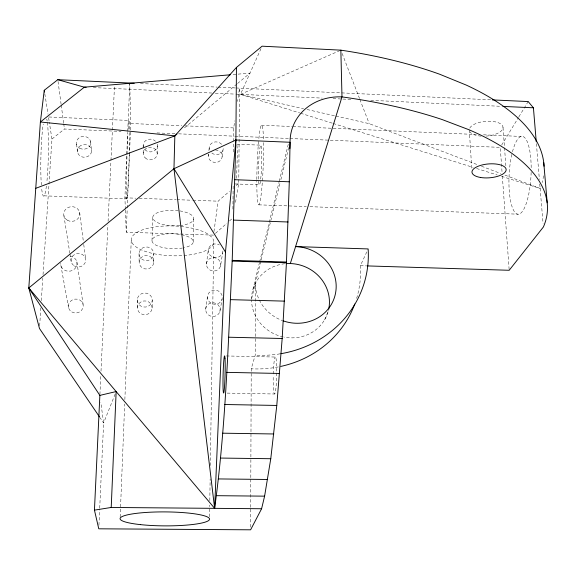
<?xml version="1.0" encoding="UTF-8"?>
<svg xmlns="http://www.w3.org/2000/svg" width="576" height="576" viewBox="0 0 576 576"><rect width="100%" height="100%" fill="white"/><g stroke="black" fill="none" stroke-linecap="round" stroke-linejoin="round"><path stroke-width="0.43" stroke-dasharray="2.88 2.16" d="M250.891 456.955L251.23 368.806L255.211 355.176L255.413 283.313A40.637 38.095 18.6 0 0 282.312 320.544M250.618 527.112L250.69 508.226M250.697 507.326L250.805 478.541M250.812 477.641L250.884 457.855M235.505 202.327L238.766 183.168L239.515 88.142L237.578 101.398M232.92 209.088L233.158 184.111M233.467 151.999L233.561 142.193M233.568 141.3L233.698 127.922L234.734 120.845M152.129 308.002A7.351 6.926 -2.5 0 0 141.307 301.738A7.351 6.926 -2.5 0 0 140.911 313.726A7.351 6.926 -2.5 0 0 152.129 308.002L152.251 300.254A7.481 7.034 -2.1 0 0 141.235 293.875A7.481 7.034 -2.1 0 0 140.832 306.065A7.481 7.034 -2.1 0 0 152.251 300.254M209.563 516.758L209.743 505.08M209.808 500.587L210.139 479.016M210.341 465.538L213.746 242.662M153.634 262.483A7.25 6.746 0 0 0 142.963 256.334A7.25 6.746 0 0 0 142.574 268.013A7.25 6.746 0 0 0 153.634 262.483L153.778 254.016A7.38 6.847 0.3 0 0 142.913 247.766A7.38 6.847 0.3 0 0 142.524 259.618A7.38 6.847 0.3 0 0 153.778 254.016M157.226 153.842L157.392 145.8M193.234 241.999L193.73 218.887M151.992 240.66L152.777 217.476M120.161 516.996L124.682 404.042M124.862 399.557L131.256 239.99M125.359 209.275L124.913 197.798L127.692 132.35M127.728 131.45L129.751 83.938L130.774 123.509L129.499 154.051M213.466 235.109L126.245 232.222L127.217 208.858M127.253 207.958L129.463 154.951M98.935 525.226L99.677 509.076M99.713 508.183L103.622 422.964L100.829 402.509M99.907 394.495L100.793 375.653M101.009 371.174L107.914 224.957M108.086 221.371L110.923 161.273M110.966 160.373L114.487 85.925M39.665 325.814L40.846 307.85M41.321 300.665L42.797 278.215M43.034 274.622L51.962 139.018L49.298 122.184M208.31 155.902L208.505 154.13M208.894 150.581L209.182 147.924M206.431 264.096L208.21 250.51M222.163 156.456L223.222 148.5A7.034 6.336 8.8 0 1 218.801 154.202A7.034 6.336 8.8 0 1 211.169 152.51M213.941 231.631L218.117 201.175L229.442 191.297M205.646 309.413L207.425 296.986M220.478 266.256A7.164 6.696 7.9 0 0 211.824 257.796A7.164 6.696 7.9 0 0 208.469 268.92A7.164 6.696 7.9 0 0 220.478 266.256L222.66 252.749M219.888 311.573A7.258 6.883 7.2 0 0 211.111 302.926A7.258 6.883 7.2 0 0 207.706 314.366A7.258 6.883 7.2 0 0 219.888 311.573L222.077 299.218A7.474 7.056 7.7 0 0 213.041 290.333A7.474 7.056 7.7 0 0 209.549 302.062A7.474 7.056 7.7 0 0 222.077 299.218M252.871 289.642L259.459 262.57M259.675 261.698L279.014 182.232M279.23 181.361L288.583 142.934M251.705 298.39L260.971 260.676M261.187 259.805L280.008 183.182M280.865 179.698L288.778 147.485M115.157 394.042L103.622 422.964L100.087 417.758M324.583 319.846L328.745 310.291M260.993 48.636L240.458 94.349L299.707 112.954M356.652 298.354A106.999 100.051 13 0 0 360.396 265.702L367.783 249.725M501.646 145.087L518.407 117.598M518.868 116.834L528.178 101.563M215.467 233.338L226.822 223.315M229.493 220.961L232.834 218.009M236.102 185.494L238.766 183.168M184.5 127.807L236.902 84.053M237.586 83.477L249.998 73.116L232.092 74.635M51.962 139.018L64.447 129.017L121.054 131.4M340.034 50.515L240.458 94.349L303.538 108.713M227.174 393.106L274.522 393.998M226.346 355.954L275.335 357.041A18.482 1.721 -88.7 0 1 276.718 372.175M360.396 265.702L366.667 265.896M124.913 197.798L135.67 198.187M139.248 198.317L175.997 199.649M176.89 199.678L192.125 200.232M193.025 200.261L218.117 201.175M44.114 195.84L126.979 198.835M258.761 204.84L306.331 206.554M309.917 206.683L518.148 214.178M235.066 183.938L259.229 184.853M156.996 132.919L174.967 133.675M178.567 133.826L234.274 136.174M235.174 136.21L289.087 138.485M289.987 138.521L500.249 147.377L502.078 172.498M236.678 144.173L260.964 145.181A19.937 1.519 -87.9 0 1 260.964 176.292A19.937 1.519 -87.9 0 1 258.43 173.664A19.937 1.519 -87.9 0 1 260.964 145.181M261.439 125.215L292.003 126.54M292.903 126.576L476.323 134.503M483.516 134.813L521.28 136.447M48.924 116.986L129.067 120.442M130.774 123.509L181.786 125.69M185.364 125.849L233.698 127.922M140.494 83.534L217.217 87.106M218.102 87.149L235.058 87.934M235.951 87.977L491.422 99.85M93.319 87.588L211.752 93.031M215.338 93.197L235.08 94.104M235.973 94.14L322.236 98.107M333.022 98.604L342.007 99.014M342.907 99.058L352.793 99.511M370.764 100.332L501.07 106.322M307.037 109.512L335.074 115.891M335.945 116.093L369.238 123.674L478.138 164.952M300.564 113.22L332.338 123.199M333.194 123.466L473.155 167.414M476.59 168.494L497.196 174.967M501.487 176.314L540.13 188.446L543.074 223.51M481.493 166.219L500.76 173.52M504.943 175.111L540.13 188.446A301.27 123.43 0.6 0 0 540.763 186.79M342.144 53.496L359.561 98.611M359.885 99.446L369.238 123.674M60.854 265.378L68.544 307.598M44.813 93.83L48.038 114.206M48.6 117.749L49.154 121.298M63.878 215.626L69.782 252.864M69.919 253.75L71.186 261.727M76.889 261.943L83.102 304.373M58.032 81.454L61.121 104.357M61.243 105.235L63.612 122.854M63.734 123.732L64.447 129.017M79.661 212.364L83.282 240.847M83.736 244.411L85.55 258.653M76.543 144.158L77.501 152.28M90.619 141.408L91.534 151.2A7.099 6.35 -1.2 0 1 80.604 156.283A7.099 6.35 -1.2 0 1 81.187 145.296A7.099 6.35 -1.2 0 1 91.534 151.2M536.4 143.647L539.381 179.489M539.755 183.967L540.13 188.446M503.028 127.548L504.461 146.902M504.526 147.78L505.894 166.255M502.337 176.083L509.191 270.281M469.303 130.025L471.802 169.452M125.388 210.154L126.245 232.222M137.29 299.844L137.441 307.613M139.032 253.555L139.147 262.044M143.186 145.224L143.215 153.281M183.931 255.506A41.292 14.926 1.7 0 0 205.826 250.531L209.88 248.162A41.292 14.926 1.7 0 0 211.392 236.83L207.893 234.072A41.292 14.926 1.7 0 0 154.67 226.958A41.292 14.926 1.7 0 0 133.798 245.059A41.292 14.926 1.7 0 0 183.082 255.571M512.474 151.733A38.952 10.951 -87 0 1 524.542 137.513A38.952 10.951 -87 0 1 531.187 168.883M531.137 172.368A38.952 10.951 -87 0 1 515.254 212.731A38.952 10.951 -87 0 1 512.258 152.597M258.876 138.593A39.888 3.046 -87.9 0 1 263.491 140.105M263.542 142.646A39.888 3.046 -87.9 0 1 260.402 199.807A39.888 3.046 -87.9 0 1 256.817 181.267M256.824 179.518A39.888 3.046 -87.9 0 1 258.71 140.263M182.47 248.018A20.635 7.459 1.7 0 1 151.992 240.761A20.635 7.459 1.7 0 1 182.16 234.842A20.635 7.459 1.7 0 1 184.284 247.666M469.786 128.074A16.913 7.38 -4.9 0 1 488.815 121.198A16.913 7.38 -4.9 0 1 502.978 128.081A16.913 7.38 -4.9 0 1 486.281 136.094M481.126 136.116A16.913 7.38 -4.9 0 1 469.966 131.89M278.258 366.934A106.999 100.051 13 0 1 251.23 368.806M280.03 353.844A110.909 103.147 13.2 0 1 255.211 355.176M273.276 373.975A18.482 1.721 -88.7 0 1 275.278 357.062M276.71 372.982A18.482 1.721 -88.7 0 1 274.666 393.955A18.482 1.721 -88.7 0 1 273.233 375.559M46.742 119.016A39.679 3.708 -88.6 0 1 47.138 121.032M47.347 122.443A39.679 3.708 -88.6 0 1 46.908 181.454M46.39 186.034A39.679 3.708 -88.6 0 1 41.652 188.33M41.371 185.098A39.679 3.708 -88.6 0 1 43.243 124.092M328.068 311.782A39.197 36.936 18.6 0 1 284.04 337.118M283.19 336.946A39.197 36.936 18.6 0 1 251.51 300.103M251.503 299.225A39.197 36.936 18.6 0 1 285.293 263.7M543.571 175.788A301.27 123.43 0.6 0 1 542.124 182.599M128.174 129.305A39.384 1.094 -88.3 0 1 129.571 130.219M129.571 132.552A39.384 1.094 -88.3 0 1 129.29 151.999M129.269 152.899A39.384 1.094 -88.3 0 1 126.59 197.676A39.384 1.094 -88.3 0 1 127.915 133.898M215.338 149.911A6.941 6.271 8.7 0 1 222.127 157.025A6.941 6.271 8.7 0 1 213.926 162.324A6.941 6.271 8.7 0 1 208.577 154.289M179.935 210.91A20.491 7.754 1.8 0 1 193.738 218.47A20.491 7.754 1.8 0 1 180.634 225.497M179.798 225.59A20.491 7.754 1.8 0 1 152.791 217.829A20.491 7.754 1.8 0 1 178.207 210.665M236.938 145.253A19.98 1.145 -88 0 1 236.138 178.913M209.39 149.58A7.034 6.336 8.8 0 1 213.602 142.25A7.034 6.336 8.8 0 1 222.322 145.289M157.205 144.144A7.114 6.386 3.7 0 1 152.798 151.531A7.114 6.386 3.7 0 1 144.014 148.457M143.366 146.887A7.114 6.386 3.7 0 1 146.93 139.853A7.114 6.386 3.7 0 1 155.462 141.214M70.027 256.162A8.201 7.553 -7.5 0 1 77.011 264.37A8.201 7.553 -7.5 0 1 68.184 271.231A8.201 7.553 -7.5 0 1 60.696 263.412M222.934 250.978A7.373 6.862 8.2 0 1 214.2 257.486A7.373 6.862 8.2 0 1 208.685 248.198A7.373 6.862 8.2 0 1 219.334 244.922M71.784 311.94A7.459 6.948 -9.9 0 0 83.261 306.18A7.459 6.948 -9.9 0 0 72.432 299.88A7.459 6.948 -9.9 0 0 71.784 311.94M74.39 265.968A7.351 6.775 -6.5 0 0 85.702 260.41A7.351 6.775 -6.5 0 0 75.017 254.225A7.351 6.775 -6.5 0 0 74.39 265.968M145.123 157.846A7.013 6.314 3.5 0 0 156.938 155.47A7.013 6.314 3.5 0 0 148.608 147.413A7.013 6.314 3.5 0 0 145.123 157.846M67.385 220.234A8.071 7.344 -4.6 0 0 79.834 214.265A8.071 7.344 -4.6 0 0 68.098 207.518A8.071 7.344 -4.6 0 0 67.385 220.234M79.69 148.205A7.2 6.422 -1 0 0 90.778 143.071A7.2 6.422 -1 0 0 80.287 137.095A7.2 6.422 -1 0 0 79.69 148.205"/><path stroke-width="0.86" d="M340.855 50.155L341.986 96.905A53.395 47.736 18.6 0 0 290.059 142.258L289.296 181.793L286.481 262.037L282.175 338.501L276.782 405.446L270.77 458.726L264.607 496.152L261.598 508.745L250.61 529.812L98.77 528.811L94.442 510.134L111.211 507.463L214.632 508.342C225.864 426.434 228.139 343.591 232.186 261.101L235.886 139.997L236.448 67.435L262.094 46.188L340.855 50.155A301.27 123.43 0.6 0 1 439.646 74.225L466.178 85.054A301.27 123.43 0.6 0 1 544.039 166.234M261.598 508.745L214.632 508.342L173.966 168.725L174.845 135.864L236.448 67.435M289.872 148.522L290.059 142.258L235.886 139.997L173.966 168.725L28.8 287.978L39.485 328.507L99.583 417.01M111.211 507.463L116.15 391.558L99.864 395.388L28.8 287.978L40.385 121.99L44.251 90.288L57.794 79.697L134.244 83.246M235.886 139.997L225.482 252.072L214.632 508.342L28.8 287.978M94.442 510.134L99.864 395.388M290.326 263.549L341.986 96.905A304.985 116.042 0.5 0 1 442.152 119.556L469.015 129.758A304.985 116.042 0.5 0 1 543.37 227.016L509.191 270.281L367.567 265.925M35.755 188.323L174.845 135.864L176.911 134.136M230.299 74.786L84.348 87.178L57.794 79.697M216.526 495.684L264.607 496.152M218.513 478.93L267.682 479.477M220.565 458.064L270.77 458.726M222.646 433.188L273.823 433.973M224.726 404.51L276.782 405.446M226.764 372.362L279.583 373.464M228.722 337.219L282.175 338.501M230.551 299.65L284.494 301.133M232.222 260.359L286.481 262.037M232.186 261.101L286.438 262.778M233.683 220.104L288.094 221.99M234.914 179.712L289.296 181.793M492.322 99.893L528.178 101.563L533.419 107.806L536.256 141.854M86.141 87.264L84.348 87.178L40.385 121.99L174.845 135.864M502.87 106.402L533.419 107.806M173.966 168.725L225.482 252.072M44.251 90.288L44.532 92.059M543.758 162.72L547.2 202.838M354.758 304.013A106.999 100.051 13 0 1 280.807 366.415M280.872 353.707A110.909 103.147 13.2 0 0 368.15 248.926L295.589 246.578A40.637 38.095 18.6 0 1 335.686 292.378A40.637 38.095 18.6 0 1 283.154 320.854M286.135 263.635A39.197 36.936 18.6 0 1 328.702 309.24M224.993 358.236L224.806 356.458A18.569 0.986 -88.5 0 0 223.366 367.459A18.569 0.986 -88.5 0 0 223.178 390.47L223.366 392.357A18.569 0.986 -88.5 0 0 224.82 381.514A18.569 0.986 -88.5 0 0 224.993 358.236M480.427 177.458A17.136 6.948 -4.6 0 0 506.153 169.776A17.136 6.948 -4.6 0 0 480.607 165.377A17.136 6.948 -4.6 0 0 480.427 177.458M140.652 524.642A44.741 6.984 0.3 0 0 209.52 519.458A44.741 6.984 0.3 0 0 144.31 512.575A44.741 6.984 0.3 0 0 140.652 524.642"/></g></svg>
